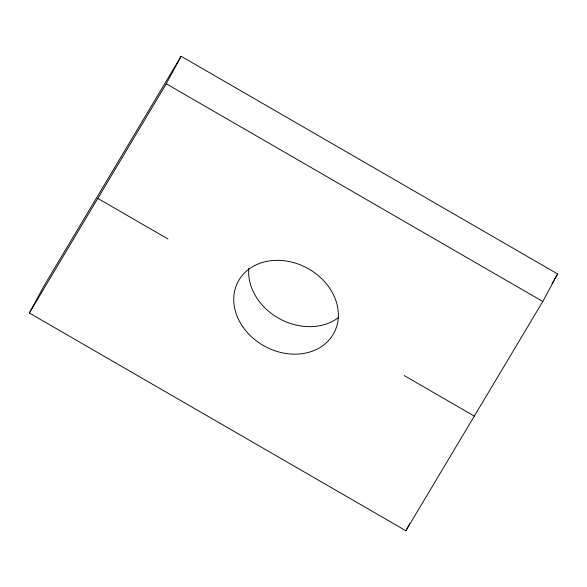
<?xml version="1.0" encoding="UTF-8"?>
<svg xmlns="http://www.w3.org/2000/svg" width="587" height="587" viewBox="0 0 587 587"><rect width="100%" height="100%" fill="white"/><g stroke="black" fill="none" stroke-linecap="round" stroke-linejoin="round"><path stroke-width="0.88" d="M29.35 313.025L44.223 285.517L181.119 56.264L557.65 273.975L542.777 301.483L405.881 530.736L29.35 313.025L166.253 83.772L181.119 56.264M405.881 530.736L409.704 523.663M552.022 283.396L552.961 281.826M553.901 280.256L557.65 273.975M166.253 83.772L542.777 301.483M97.802 198.399L167.948 238.96M404.179 375.548L474.325 416.11M338.523 317.53A54.378 44.487 28.4 0 1 279.456 318.704A54.378 44.487 28.4 0 1 248.785 268.369M242.769 326.732A54.378 44.487 28.4 0 0 333.13 334.465A54.378 44.487 28.4 0 0 282.288 260.555A54.378 44.487 28.4 0 0 242.769 326.732"/></g></svg>
